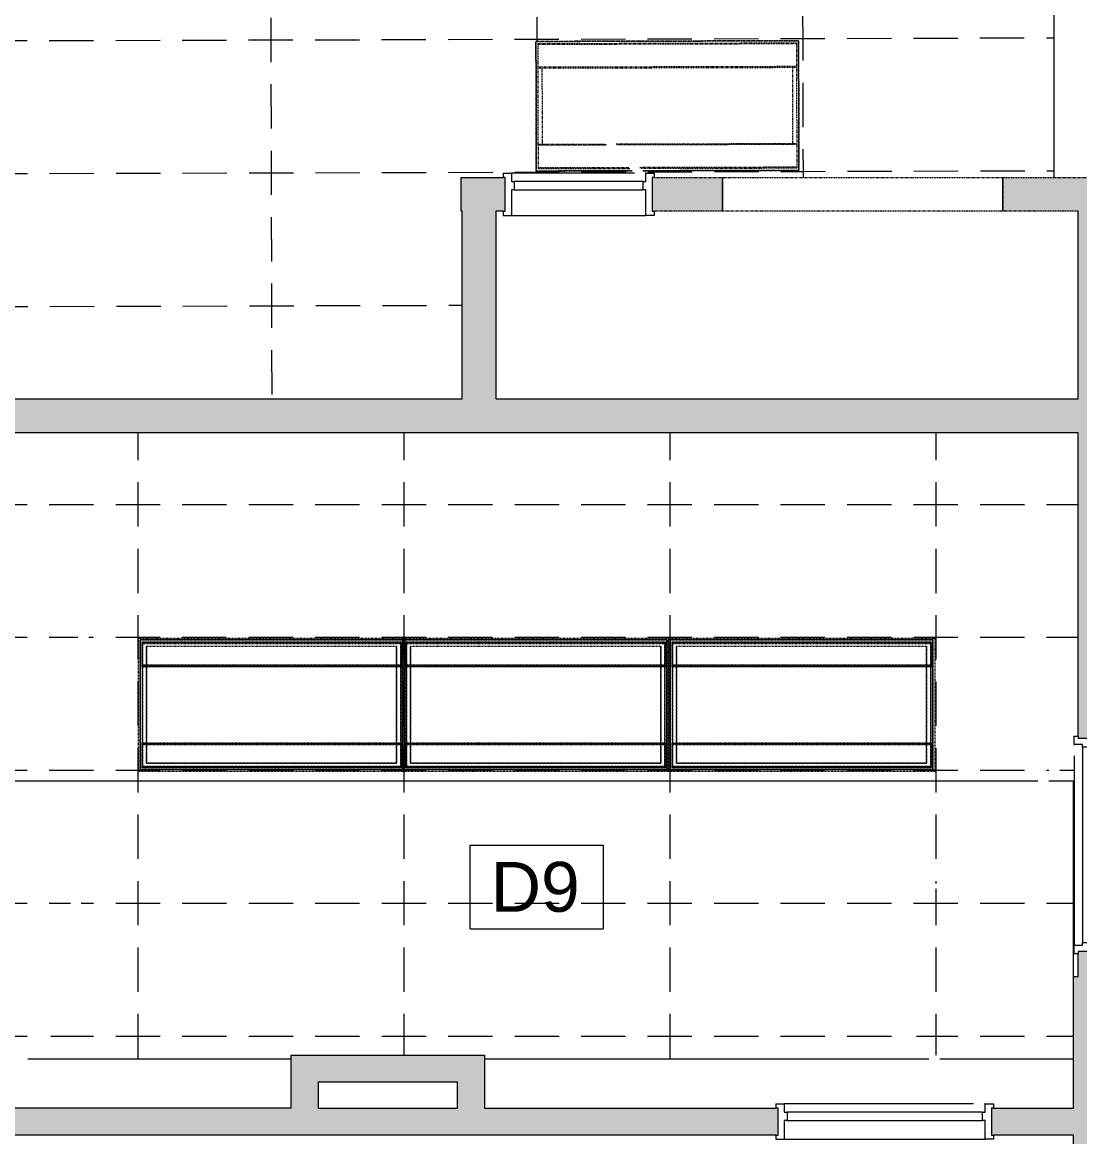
# Model space of a CAD drawing. Header units: inches. Extents: x 741 to 4565, y -315 to 887.
# Drawn here: x 3546.2 to 3737, y -126.1 to 75.1 of the extents above; entities that cross this region are included whole.
import ezdxf

# ---------------------------------------------------------------- set-up
doc = ezdxf.new("R2010")
doc.units = ezdxf.units.IN
doc.header["$MEASUREMENT"] = 0
doc.linetypes.add('Dash 1_16_', pattern=[0.125, 0.0625, -0.0625])
doc.linetypes.add('Demolished', pattern=[0.1875, 0.125, -0.0625])
for name, color, linetype, lineweight in [('A-ANNO-KEYN', 231, 'Continuous', 9), ('A-CLNG', 13, 'Demolished', 9), ('A-CLNG-PATT', 13, 'Demolished', 9), ('A-DETL', 90, 'Continuous', 9), ('A-DETL-MBND', 5, 'Continuous', 13), ('A-DOOR', 31, 'Continuous', 13), ('A-WALL', 113, 'Continuous', 13), ('A-WALL-PATT', 111, 'Continuous', 13), ('E-LITE-EQPM', 33, 'Demolished', 9), ('I-WALL', 2, 'Continuous', 13)]:
    doc.layers.add(name, color=color, linetype=linetype, lineweight=lineweight)
doc.styles.add('Arial', font='arial.ttf', dxfattribs={"height": 9})
pattern_1 = [(0, (3662.997, -59.986), (48, -24), [4, -4, 8, -4, -28]), (0, (3662.997, -59.986), (48, -24), [-20, 8, -4, 8, -4, -4]), (0, (3662.997, -59.986), (48, -24), [-44, 4, 0]), (270, (3662.997, -59.986), (-48, -24), [4, -4, 8, -4, -4]), (270, (3662.997, -59.986), (-48, -24), [-20, 4, 0])]

# ---------------------------------------------------------------- blocks, each defined once
blk = doc.blocks.new('Door - Single - Solid Door 36_ x 84_-7220333-FIRST FLOOR RCP DEMO')
at = {"layer": 'A-DOOR', "lineweight": 9}
for p, q in [((-15.63, 2.35), (-15.63, 3.1)), ((-15.63, 3.1), (-14.13, 3.1)), ((-15.26, 2.35), (-15.63, 2.35)), ((-15.26, -2.53), (-15.26, 2.35)), ((-14.13, 3.1), (-14.13, -0.28)), ((22.12, 3.1), (-14.13, 3.1)), ((22.12, -0.28), (22.12, 3.1)), ((23.62, 3.1), (22.12, 3.1)), ((23.62, 2.35), (23.24, 2.35)), ((23.24, 2.35), (23.24, -2.53)), ((23.62, 2.35), (23.62, 3.1)), ((-14.13, -0.28), (-13.63, -0.28)), ((-13.63, -1.78), (-14.13, -1.78)), ((-14.13, -1.78), (-14.13, -3.28)), ((-13.63, -0.28), (-13.63, -1.78)), ((21.62, -0.28), (-13.63, -0.28)), ((-13.63, -1.78), (21.62, -1.78)), ((21.62, -1.78), (21.62, -0.28)), ((21.62, -0.28), (22.12, -0.28)), ((22.12, -1.78), (21.62, -1.78)), ((22.12, -3.28), (22.12, -1.78)), ((-15.63, -3.28), (-15.63, -2.53)), ((-15.63, -2.53), (-15.26, -2.53)), ((-14.13, -3.28), (-15.63, -3.28)), ((-14.13, -3.28), (-14.01, -3.28)), ((-12.06, -3.28), (22.12, -3.28)), ((23.62, -3.28), (22.12, -3.28)), ((23.24, -2.53), (23.62, -2.53)), ((23.62, -3.28), (23.62, -2.53))]:
    blk.add_line(p, q, dxfattribs=at)
blk = doc.blocks.new('Door - Single - Solid Door 36_ x 84_-7220308-FIRST FLOOR RCP DEMO')
at = {"layer": 'A-DOOR', "lineweight": 9}
for p, q in [((-15.63, 2.97), (-15.63, 3.72)), ((-15.63, 3.72), (-14.13, 3.72)), ((-15.26, 2.97), (-15.63, 2.97)), ((-15.26, -3.15), (-15.26, 2.97)), ((-14.13, 3.72), (-14.13, -0.9)), ((22.12, 3.72), (-14.13, 3.72)), ((22.12, -0.9), (22.12, 3.72)), ((23.62, 3.72), (22.12, 3.72)), ((23.62, 2.97), (23.24, 2.97)), ((23.24, 2.97), (23.24, -3.15)), ((23.62, 2.97), (23.62, 3.72)), ((-14.13, -0.9), (-13.63, -0.9)), ((-13.63, -0.9), (-13.63, -2.4)), ((21.62, -0.9), (-13.63, -0.9)), ((21.62, -2.4), (21.62, -0.9)), ((21.62, -0.9), (22.12, -0.9)), ((-15.63, -3.9), (-15.63, -3.15)), ((-15.63, -3.15), (-15.26, -3.15)), ((-14.13, -3.9), (-15.63, -3.9)), ((-13.63, -2.4), (-14.13, -2.4)), ((-14.13, -2.4), (-14.13, -3.9)), ((-14.13, -3.9), (-14.01, -3.9)), ((-13.63, -2.4), (21.62, -2.4)), ((-12.06, -3.9), (22.12, -3.9)), ((22.12, -2.4), (21.62, -2.4)), ((22.12, -3.9), (22.12, -2.4)), ((23.62, -3.9), (22.12, -3.9)), ((23.24, -3.15), (23.62, -3.15)), ((23.62, -3.9), (23.62, -3.15))]:
    blk.add_line(p, q, dxfattribs=at)
blk = doc.blocks.new('Door - Single - Solid Door 28_ x 84_-7220367-FIRST FLOOR RCP DEMO')
at = {"layer": 'A-DOOR', "lineweight": 9}
for p, q in [((-9.63, 2.97), (-9.63, 3.72)), ((-9.63, 3.72), (-8.13, 3.72)), ((-9.26, 2.97), (-9.63, 2.97)), ((-9.26, -3.15), (-9.26, 2.97)), ((-8.13, 3.72), (-8.13, -0.9)), ((16.12, 3.72), (-8.13, 3.72)), ((16.12, -0.9), (16.12, 3.72)), ((17.62, 3.72), (16.12, 3.72)), ((17.62, 2.97), (17.24, 2.97)), ((17.24, 2.97), (17.24, -3.15)), ((17.62, 2.97), (17.62, 3.72)), ((-8.13, -0.9), (-7.63, -0.9)), ((-7.63, -0.9), (-7.63, -2.4)), ((15.62, -0.9), (-7.63, -0.9)), ((15.62, -2.4), (15.62, -0.9)), ((15.62, -0.9), (16.12, -0.9)), ((-9.63, -3.9), (-9.63, -3.15)), ((-9.63, -3.15), (-9.26, -3.15)), ((-8.13, -3.9), (-9.63, -3.9)), ((-7.63, -2.4), (-8.13, -2.4)), ((-8.13, -2.4), (-8.13, -3.9)), ((-8.13, -3.9), (-8.01, -3.9)), ((-7.63, -2.4), (15.62, -2.4)), ((-6.06, -3.9), (16.12, -3.9)), ((16.12, -2.4), (15.62, -2.4)), ((16.12, -3.9), (16.12, -2.4)), ((17.62, -3.9), (16.12, -3.9)), ((17.24, -3.15), (17.62, -3.15)), ((17.62, -3.9), (17.62, -3.15))]:
    blk.add_line(p, q, dxfattribs=at)
blk = doc.blocks.new('L-Recessed-Axis-Duo - 2 x 4-V11-FIRST FLOOR RCP DEMO')
at = {"layer": 'E-LITE-EQPM', "color": 7}
for p, q in [((-23.7, 11.7), (-23.7, -11.7)), ((23.7, 11.7), (-23.7, 11.7)), ((-23.37, 11.26), (-23.37, 11.27)), ((-23.37, 11.14), (-23.37, 11.26)), ((-23.37, 11.14), (23.38, 11.14)), ((23.32, 11.32), (-23.32, 11.32)), ((-23.32, 11.32), (-23.32, -11.32)), ((23.32, -11.32), (23.32, 11.32)), ((23.38, 11.27), (23.38, 11.26)), ((23.38, 11.26), (23.38, 11.14)), ((23.7, -11.7), (23.7, 11.7)), ((-23.32, 7.03), (23.32, 7.03)), ((-23.32, 7.02), (23.32, 7.02)), ((-23.32, 6.85), (23.32, 6.85)), ((-22.57, 6.86), (-22.57, -6.86)), ((22.57, -6.85), (22.57, 6.86)), ((9.3, -6.85), (-23.32, -6.85)), ((-23.32, -7.02), (9.14, -7.02)), ((-23.32, -7.03), (9.13, -7.03)), ((11.07, -7.03), (23.32, -7.03)), ((11.08, -7.02), (23.32, -7.02)), ((23.32, -6.85), (11.24, -6.85)), ((-23.7, -11.7), (4.47, -11.7)), ((-23.37, -11.26), (-23.37, -11.14)), ((-23.37, -11.14), (5.04, -11.14)), ((-23.37, -11.27), (-23.37, -11.26)), ((-23.32, -11.32), (4.86, -11.32)), ((6.42, -11.7), (23.7, -11.7)), ((6.8, -11.32), (23.32, -11.32)), ((6.98, -11.14), (23.38, -11.14)), ((23.38, -11.14), (23.38, -11.26)), ((23.38, -11.26), (23.38, -11.27))]:
    blk.add_line(p, q, dxfattribs=at)
for points, knots in [([(-23.64, 11.64), (-23.65, 11.65), (-23.65, 11.65), (-23.66, 11.66), (-23.67, 11.67), (-23.68, 11.68), (-23.68, 11.68), (-23.69, 11.69), (-23.69, 11.69), (-23.7, 11.7), (-23.7, 11.7), (-23.7, 11.7), (-23.7, 11.7)], [0, 0, 0, 0, 0.166667, 0.25, 0.333333, 0.416667, 0.5, 0.583333, 0.666667, 0.75, 0.833333, 1, 1, 1, 1]), ([(23.64, 11.64), (23.65, 11.65), (23.65, 11.65), (23.66, 11.66), (23.67, 11.67), (23.68, 11.68), (23.68, 11.68), (23.69, 11.69), (23.69, 11.69), (23.7, 11.7), (23.7, 11.7), (23.7, 11.7), (23.7, 11.7)], [0, 0, 0, 0, 0.166667, 0.25, 0.333333, 0.416667, 0.5, 0.583333, 0.666667, 0.75, 0.833333, 1, 1, 1, 1]), ([(-23.7, -11.7), (-23.7, -11.7), (-23.7, -11.7), (-23.7, -11.7), (-23.69, -11.69), (-23.69, -11.69), (-23.68, -11.68), (-23.68, -11.68), (-23.67, -11.67), (-23.66, -11.66), (-23.65, -11.65), (-23.65, -11.65), (-23.64, -11.64)], [-1, -1, -1, -1, -0.833333, -0.75, -0.666667, -0.583333, -0.5, -0.416667, -0.333333, -0.25, -0.166667, 0, 0, 0, 0]), ([(23.64, -11.64), (23.65, -11.65), (23.65, -11.65), (23.66, -11.66), (23.67, -11.67), (23.68, -11.68), (23.68, -11.68), (23.69, -11.69), (23.69, -11.69), (23.7, -11.7), (23.7, -11.7), (23.7, -11.7), (23.7, -11.7)], [0, 0, 0, 0, 0.166667, 0.25, 0.333333, 0.416667, 0.5, 0.583333, 0.666667, 0.75, 0.833333, 1, 1, 1, 1])]:
    blk.add_open_spline(points, degree=3, knots=knots, dxfattribs=at)
blk = doc.blocks.new('L-Recessed-Axis-Duo - 2 x 4-V18-FIRST FLOOR RCP DEMO')
at = {"layer": 'A-DETL', "linetype": 'Dash 1_16_'}
for p, q in [((-24.03, 12.03), (-24.03, -12.03)), ((24.03, 12.03), (-24.03, 12.03)), ((-23.7, -11.7), (-23.7, 11.7)), ((-23.7, 11.7), (23.7, 11.7)), ((-23.7, 11.7), (-23.7, -11.7)), ((23.7, 11.7), (-23.7, 11.7)), ((-23.7, 11.7), (-23.7, -11.7)), ((23.7, 11.7), (-23.7, 11.7)), ((23.38, 11.38), (-23.37, 11.38)), ((-23.37, 11.32), (-23.37, 11.38)), ((-23.37, 11.38), (-23.37, 11.36)), ((-23.37, 11.36), (-23.37, 11.28)), ((-23.37, 11.26), (-23.37, 11.32)), ((-23.37, 11.25), (-23.37, 11.31)), ((-23.37, 11.31), (-23.37, 11.3)), ((-23.37, 11.2), (-23.37, 11.31)), ((-23.37, 11.31), (-23.37, 11.3)), ((-23.37, 11.31), (23.38, 11.31)), ((-23.37, 11.31), (23.38, 11.31)), ((-23.37, 11.3), (-23.37, 11.23)), ((-23.37, 11.3), (-23.37, 11.19)), ((-23.37, 11.3), (23.38, 11.3)), ((-23.37, 11.3), (23.38, 11.3)), ((-23.37, 11.28), (-23.37, 11.22)), ((-23.37, 11.21), (-23.37, 11.28)), ((-23.37, 11.28), (-23.37, 11.27)), ((-23.37, 11.28), (23.38, 11.28)), ((-23.37, 11.27), (-23.37, 11.2)), ((-23.37, 11.27), (23.38, 11.27)), ((-23.37, 11.2), (-23.37, 11.26)), ((-23.37, 11.26), (-23.37, 11.14)), ((-23.37, 11.14), (-23.37, 11.26)), ((-23.37, 11.26), (23.38, 11.26)), ((-23.37, 11.26), (23.38, 11.26)), ((-23.37, 11.25), (-23.37, 11.21)), ((-23.37, 6.92), (-23.37, 11.25)), ((23.38, 11.25), (-23.37, 11.25)), ((-23.37, 11.25), (23.38, 11.25)), ((-23.37, 11.19), (-23.37, 11.25)), ((-23.37, 11.25), (23.38, 11.25)), ((-23.37, 11.23), (-23.37, 11.2)), ((-23.37, 11.23), (23.38, 11.23)), ((-23.37, 11.22), (-23.37, 11.19)), ((-23.37, 11.21), (-23.37, 11.19)), ((-23.37, 11.21), (23.38, 11.21)), ((-23.37, 11.19), (-23.37, 11.21)), ((-23.37, 11.21), (23.38, 11.21)), ((-23.37, 11.18), (-23.37, 11.2)), ((-23.37, 11.2), (-23.37, 11.14)), ((-23.37, 11.2), (23.38, 11.2)), ((-23.37, 11.2), (23.38, 11.2)), ((-23.37, 11.19), (-23.37, 11.15)), ((-23.37, 11.19), (23.38, 11.19)), ((-23.37, 11.19), (23.38, 11.19)), ((-23.37, 11.15), (-23.37, 11.18)), ((23.38, 11.18), (-23.37, 11.18)), ((-23.37, 11.17), (23.38, 11.17)), ((-23.37, 11.16), (23.38, 11.16)), ((-23.37, 11.15), (-23.37, 11.12)), ((-23.37, 11.15), (23.38, 11.15)), ((-23.37, 11.14), (-23.37, 11.15)), ((-23.37, 11.15), (23.38, 11.15)), ((-23.37, 11.14), (-23.37, 11.06)), ((-23.37, 11.06), (-23.37, 11.14)), ((-23.37, 11.14), (23.38, 11.14)), ((-23.37, 11.14), (23.38, 11.14)), ((-23.37, 11.14), (23.38, 11.14)), ((-23.37, 11.14), (23.38, 11.14)), ((-23.37, 11.12), (-23.37, 7.07)), ((-23.37, 11.12), (23.38, 11.12)), ((-23.37, 11.06), (23.38, 11.06)), ((-23.37, 11.06), (23.38, 11.06)), ((-23.32, -11.32), (-23.32, 11.32)), ((-23.32, 11.32), (23.32, 11.32)), ((23.32, 11.32), (-23.32, 11.32)), ((-23.32, 11.32), (-23.32, -11.32)), ((-22.57, -10.57), (-22.57, 10.57)), ((-22.57, 10.57), (22.57, 10.57)), ((22.57, 10.57), (-22.57, 10.57)), ((-22.57, 10.57), (-22.57, -10.57)), ((22.57, 10.57), (22.57, -10.57)), ((22.57, -10.57), (22.57, 10.57)), ((23.32, 11.32), (23.32, -11.32)), ((23.32, -11.32), (23.32, 11.32)), ((23.38, 11.36), (23.38, 11.38)), ((23.38, 11.38), (23.38, 11.32)), ((23.38, 11.28), (23.38, 11.36)), ((23.38, 11.32), (23.38, 11.26)), ((23.38, 11.3), (23.38, 11.31)), ((23.38, 11.31), (23.38, 11.2)), ((23.38, 11.3), (23.38, 11.31)), ((23.38, 11.31), (23.38, 11.25)), ((23.38, 11.19), (23.38, 11.3)), ((23.38, 11.23), (23.38, 11.3)), ((23.38, 11.27), (23.38, 11.28)), ((23.38, 11.28), (23.38, 11.21)), ((23.38, 11.22), (23.38, 11.28)), ((23.38, 11.2), (23.38, 11.27)), ((23.38, 11.26), (23.38, 11.14)), ((23.38, 11.14), (23.38, 11.26)), ((23.38, 11.26), (23.38, 11.2)), ((23.38, 11.25), (23.38, 6.92)), ((23.38, 11.21), (23.38, 11.25)), ((23.38, 11.25), (23.38, 11.19)), ((23.38, 11.2), (23.38, 11.23)), ((23.38, 11.19), (23.38, 11.22)), ((23.38, 11.19), (23.38, 11.21)), ((23.38, 11.21), (23.38, 11.19)), ((23.38, 11.14), (23.38, 11.2)), ((23.38, 11.2), (23.38, 11.18)), ((23.38, 11.15), (23.38, 11.19)), ((23.38, 11.18), (23.38, 11.15)), ((23.38, 11.12), (23.38, 11.15)), ((23.38, 11.15), (23.38, 11.14)), ((23.38, 11.14), (23.38, 11.06)), ((23.38, 11.06), (23.38, 11.14)), ((23.38, 7.07), (23.38, 11.12)), ((23.7, 11.7), (23.7, -11.7)), ((23.7, -11.7), (23.7, 11.7)), ((23.7, -11.7), (23.7, 11.7)), ((24.03, -12.03), (24.03, 12.03)), ((-23.37, 7.14), (-23.37, 7.15)), ((-23.37, 7.15), (-23.37, 7.07)), ((-23.37, 7.15), (23.38, 7.15)), ((-23.37, 7.06), (-23.37, 7.14)), ((23.38, 7.14), (-23.37, 7.14)), ((23.38, 7.09), (-23.37, 7.09)), ((-23.37, 7.07), (-23.37, 7.04)), ((-23.37, 7.07), (23.38, 7.07)), ((23.38, 7.07), (-23.37, 7.07)), ((-23.37, 7.07), (-23.37, 7.01)), ((-23.37, 7.07), (23.38, 7.07)), ((-23.37, 7.03), (-23.37, 7.06)), ((-23.37, 7.06), (-23.37, 6.95)), ((-23.37, 7.04), (-23.37, 7.06)), ((-23.37, 7.06), (23.38, 7.06)), ((-23.37, 7.04), (-23.37, 7.01)), ((-23.37, 7.04), (23.38, 7.04)), ((-23.37, 7.01), (-23.37, 7.04)), ((-23.37, 7.04), (23.38, 7.04)), ((-23.37, 6.96), (-23.37, 7.03)), ((-23.37, 7.02), (-23.37, 7.03)), ((-23.37, 7.03), (-23.37, 6.91)), ((-23.37, 7.03), (23.38, 7.03)), ((-23.37, 7.03), (23.38, 7.03)), ((-23.37, 6.9), (-23.37, 7.02)), ((-23.37, 7.02), (23.38, 7.02)), ((-23.37, 7.01), (-23.37, 6.98)), ((-23.37, 7.01), (23.38, 7.01)), ((-23.37, 7.01), (-23.37, 6.95)), ((-23.37, 7), (-23.37, 7.01)), ((-23.37, 7.01), (23.38, 7.01)), ((-23.37, 7.01), (23.38, 7.01)), ((-23.37, 6.94), (-23.37, 7)), ((-23.37, 7), (23.38, 7)), ((-23.37, 6.98), (-23.37, 6.95)), ((-23.37, 6.98), (23.38, 6.98)), ((-23.37, 6.95), (-23.37, 6.96)), ((-23.37, 6.95), (-23.37, 6.96)), ((-23.37, 6.96), (-23.37, 6.9)), ((-23.37, 6.96), (23.38, 6.96)), ((-23.37, 6.96), (23.38, 6.96)), ((-23.37, 6.95), (-23.37, 6.92)), ((-23.37, 6.95), (23.38, 6.95)), ((-23.37, 6.95), (23.38, 6.95)), ((-23.37, 6.95), (23.38, 6.95)), ((-23.37, 6.91), (-23.37, 6.94)), ((-23.37, 6.94), (23.38, 6.94)), ((-23.37, 6.92), (23.38, 6.92)), ((-23.37, 6.91), (23.38, 6.91)), ((-23.37, 6.9), (-23.37, 6.85)), ((-23.37, 6.85), (-23.37, 6.9)), ((-23.37, 6.9), (23.38, 6.9)), ((-23.37, 6.85), (23.38, 6.85)), ((23.38, 7.07), (23.38, 7.15)), ((23.38, 7.15), (23.38, 7.14)), ((23.38, 7.14), (23.38, 7.06)), ((23.38, 7.04), (23.38, 7.07)), ((23.38, 7.01), (23.38, 7.07)), ((23.38, 7.06), (23.38, 7.04)), ((23.38, 6.95), (23.38, 7.06)), ((23.38, 7.06), (23.38, 7.03)), ((23.38, 7.01), (23.38, 7.04)), ((23.38, 7.04), (23.38, 7.01)), ((23.38, 6.91), (23.38, 7.03)), ((23.38, 7.03), (23.38, 7.02)), ((23.38, 7.03), (23.38, 6.96)), ((23.38, 7.02), (23.38, 6.9)), ((23.38, 6.98), (23.38, 7.01)), ((23.38, 7.01), (23.38, 7)), ((23.38, 6.95), (23.38, 7.01)), ((23.38, 7), (23.38, 6.94)), ((23.38, 6.95), (23.38, 6.98)), ((23.38, 6.9), (23.38, 6.96)), ((23.38, 6.96), (23.38, 6.95)), ((23.38, 6.96), (23.38, 6.95)), ((23.38, 6.92), (23.38, 6.95)), ((23.38, 6.94), (23.38, 6.91)), ((23.38, 6.9), (23.38, 6.85)), ((23.38, 6.85), (23.38, 6.9)), ((23.38, -6.85), (-23.37, -6.85)), ((-23.37, -6.9), (-23.37, -6.85)), ((-23.37, -6.85), (-23.37, -6.9)), ((-23.37, -7.02), (-23.37, -6.9)), ((-23.37, -6.9), (-23.37, -6.96)), ((-23.37, -6.9), (23.38, -6.9)), ((-23.37, -6.94), (-23.37, -6.91)), ((-23.37, -6.91), (-23.37, -7.03)), ((-23.37, -6.91), (23.38, -6.91)), ((-23.37, -11.25), (-23.37, -6.92)), ((-23.37, -6.92), (-23.37, -6.95)), ((-23.37, -6.92), (23.38, -6.92)), ((-23.37, -7), (-23.37, -6.94)), ((-23.37, -6.94), (23.38, -6.94)), ((-23.37, -6.95), (-23.37, -6.98)), ((-23.37, -6.95), (23.38, -6.95)), ((-23.37, -6.96), (-23.37, -6.95)), ((-23.37, -6.95), (-23.37, -7.06)), ((-23.37, -6.96), (-23.37, -6.95)), ((-23.37, -6.95), (-23.37, -7.01)), ((-23.37, -6.95), (23.38, -6.95)), ((-23.37, -6.95), (23.38, -6.95)), ((-23.37, -7.03), (-23.37, -6.96)), ((-23.37, -6.96), (23.38, -6.96)), ((-23.37, -6.96), (23.38, -6.96)), ((-23.37, -6.98), (-23.37, -7.01)), ((-23.37, -6.98), (23.38, -6.98)), ((-23.37, -7.01), (-23.37, -7)), ((-23.37, -7), (23.38, -7)), ((-23.37, -7.01), (-23.37, -7.04)), ((-23.37, -7.01), (23.38, -7.01)), ((-23.37, -7.04), (-23.37, -7.01)), ((-23.37, -7.01), (-23.37, -7.07)), ((-23.37, -7.01), (23.38, -7.01)), ((-23.37, -7.01), (23.38, -7.01)), ((-23.37, -7.03), (-23.37, -7.02)), ((-23.37, -7.02), (23.38, -7.02)), ((-23.37, -7.06), (-23.37, -7.03)), ((-23.37, -7.03), (23.38, -7.03)), ((-23.37, -7.03), (23.38, -7.03)), ((-23.37, -7.04), (-23.37, -7.07)), ((-23.37, -7.04), (23.38, -7.04)), ((-23.37, -7.06), (-23.37, -7.04)), ((-23.37, -7.04), (23.38, -7.04)), ((-23.37, -7.14), (-23.37, -7.06)), ((-23.37, -7.06), (23.38, -7.06)), ((-23.37, -7.07), (-23.37, -11.12)), ((-23.37, -7.07), (23.38, -7.07)), ((-23.37, -7.07), (23.38, -7.07)), ((-23.37, -7.07), (-23.37, -7.15)), ((-23.37, -7.07), (23.38, -7.07)), ((-23.37, -7.09), (23.38, -7.09)), ((-23.37, -7.15), (-23.37, -7.14)), ((23.38, -7.14), (-23.37, -7.14)), ((-23.37, -7.15), (23.38, -7.15)), ((23.38, -6.9), (23.38, -6.85)), ((23.38, -6.85), (23.38, -6.9)), ((23.38, -6.96), (23.38, -6.9)), ((23.38, -6.9), (23.38, -7.02)), ((23.38, -7.03), (23.38, -6.91)), ((23.38, -6.91), (23.38, -6.94)), ((23.38, -6.95), (23.38, -6.92)), ((23.38, -6.92), (23.38, -11.25)), ((23.38, -6.94), (23.38, -7)), ((23.38, -6.98), (23.38, -6.95)), ((23.38, -7.01), (23.38, -6.95)), ((23.38, -6.95), (23.38, -6.96)), ((23.38, -7.06), (23.38, -6.95)), ((23.38, -6.95), (23.38, -6.96)), ((23.38, -6.96), (23.38, -7.03)), ((23.38, -7.01), (23.38, -6.98)), ((23.38, -7), (23.38, -7.01)), ((23.38, -7.04), (23.38, -7.01)), ((23.38, -7.07), (23.38, -7.01)), ((23.38, -7.01), (23.38, -7.04)), ((23.38, -7.02), (23.38, -7.03)), ((23.38, -7.03), (23.38, -7.06)), ((23.38, -7.07), (23.38, -7.04)), ((23.38, -7.04), (23.38, -7.06)), ((23.38, -7.06), (23.38, -7.14)), ((23.38, -11.12), (23.38, -7.07)), ((23.38, -7.15), (23.38, -7.07)), ((23.38, -7.14), (23.38, -7.15)), ((-24.03, -12.03), (24.03, -12.03)), ((23.7, -11.7), (-23.7, -11.7)), ((-23.7, -11.7), (23.7, -11.7)), ((-23.7, -11.7), (23.7, -11.7)), ((-23.37, -11.14), (-23.37, -11.06)), ((-23.37, -11.06), (-23.37, -11.14)), ((-23.37, -11.06), (23.38, -11.06)), ((-23.37, -11.06), (23.38, -11.06)), ((-23.37, -11.12), (-23.37, -11.15)), ((-23.37, -11.12), (23.38, -11.12)), ((-23.37, -11.15), (-23.37, -11.14)), ((-23.37, -11.14), (-23.37, -11.2)), ((-23.37, -11.26), (-23.37, -11.14)), ((-23.37, -11.14), (-23.37, -11.26)), ((-23.37, -11.14), (23.38, -11.14)), ((-23.37, -11.14), (23.38, -11.14)), ((-23.37, -11.14), (23.38, -11.14)), ((-23.37, -11.14), (23.38, -11.14)), ((-23.37, -11.15), (-23.37, -11.19)), ((-23.37, -11.15), (23.38, -11.15)), ((-23.37, -11.18), (-23.37, -11.15)), ((-23.37, -11.15), (23.38, -11.15)), ((23.38, -11.16), (-23.37, -11.16)), ((23.38, -11.17), (-23.37, -11.17)), ((-23.37, -11.2), (-23.37, -11.18)), ((23.38, -11.18), (-23.37, -11.18)), ((-23.37, -11.19), (-23.37, -11.21)), ((-23.37, -11.19), (23.38, -11.19)), ((23.38, -11.19), (-23.37, -11.19)), ((-23.37, -11.21), (-23.37, -11.19)), ((-23.37, -11.19), (-23.37, -11.3)), ((-23.37, -11.25), (-23.37, -11.19)), ((-23.37, -11.19), (-23.37, -11.22)), ((-23.37, -11.2), (-23.37, -11.27)), ((-23.37, -11.31), (-23.37, -11.2)), ((-23.37, -11.2), (-23.37, -11.23)), ((-23.37, -11.26), (-23.37, -11.2)), ((-23.37, -11.2), (23.38, -11.2)), ((-23.37, -11.2), (23.38, -11.2)), ((-23.37, -11.21), (-23.37, -11.25)), ((-23.37, -11.21), (23.38, -11.21)), ((-23.37, -11.28), (-23.37, -11.21)), ((-23.37, -11.21), (23.38, -11.21)), ((-23.37, -11.22), (-23.37, -11.28)), ((-23.37, -11.23), (-23.37, -11.3)), ((-23.37, -11.23), (23.38, -11.23)), ((23.38, -11.25), (-23.37, -11.25)), ((-23.37, -11.25), (23.38, -11.25)), ((-23.37, -11.31), (-23.37, -11.25)), ((-23.37, -11.25), (23.38, -11.25)), ((-23.37, -11.32), (-23.37, -11.26)), ((-23.37, -11.26), (23.38, -11.26)), ((-23.37, -11.26), (23.38, -11.26)), ((-23.37, -11.27), (-23.37, -11.28)), ((-23.37, -11.27), (23.38, -11.27)), ((-23.37, -11.28), (-23.37, -11.36)), ((-23.37, -11.28), (23.38, -11.28)), ((-23.37, -11.3), (-23.37, -11.31)), ((-23.37, -11.3), (-23.37, -11.31)), ((-23.37, -11.3), (23.38, -11.3)), ((-23.37, -11.3), (23.38, -11.3)), ((-23.37, -11.31), (23.38, -11.31)), ((-23.37, -11.31), (23.38, -11.31)), ((-23.37, -11.38), (-23.37, -11.32)), ((-23.37, -11.36), (-23.37, -11.38)), ((-23.37, -11.38), (23.38, -11.38)), ((-23.32, -11.32), (23.32, -11.32)), ((-23.32, -11.32), (23.32, -11.32)), ((-22.57, -10.57), (22.57, -10.57)), ((-22.57, -10.57), (22.57, -10.57)), ((23.38, -11.14), (23.38, -11.06)), ((23.38, -11.06), (23.38, -11.14)), ((23.38, -11.15), (23.38, -11.12)), ((23.38, -11.26), (23.38, -11.14)), ((23.38, -11.14), (23.38, -11.26)), ((23.38, -11.2), (23.38, -11.14)), ((23.38, -11.14), (23.38, -11.15)), ((23.38, -11.19), (23.38, -11.15)), ((23.38, -11.15), (23.38, -11.18)), ((23.38, -11.18), (23.38, -11.2)), ((23.38, -11.21), (23.38, -11.19)), ((23.38, -11.22), (23.38, -11.19)), ((23.38, -11.19), (23.38, -11.25)), ((23.38, -11.3), (23.38, -11.19)), ((23.38, -11.19), (23.38, -11.21)), ((23.38, -11.2), (23.38, -11.26)), ((23.38, -11.23), (23.38, -11.2)), ((23.38, -11.2), (23.38, -11.31)), ((23.38, -11.27), (23.38, -11.2)), ((23.38, -11.25), (23.38, -11.21)), ((23.38, -11.21), (23.38, -11.28)), ((23.38, -11.28), (23.38, -11.22)), ((23.38, -11.3), (23.38, -11.23)), ((23.38, -11.25), (23.38, -11.31)), ((23.38, -11.26), (23.38, -11.32)), ((23.38, -11.28), (23.38, -11.27)), ((23.38, -11.36), (23.38, -11.28)), ((23.38, -11.31), (23.38, -11.3)), ((23.38, -11.31), (23.38, -11.3)), ((23.38, -11.32), (23.38, -11.38)), ((23.38, -11.38), (23.38, -11.36))]:
    blk.add_line(p, q, dxfattribs=at)
for points, knots in [([(-23.97, 11.97), (-23.98, 11.98), (-23.98, 11.98), (-23.99, 11.99), (-24, 12), (-24.01, 12.01), (-24.01, 12.01), (-24.02, 12.02), (-24.02, 12.02), (-24.03, 12.03), (-24.03, 12.03), (-24.03, 12.03), (-24.03, 12.03)], [0, 0, 0, 0, 0.166667, 0.25, 0.333333, 0.416667, 0.5, 0.583333, 0.666667, 0.75, 0.833333, 1, 1, 1, 1]), ([(-24.03, 12.03), (-24.03, 12.03), (-24.03, 12.03), (-24.03, 12.03), (-24.02, 12.02), (-24.02, 12.02), (-24.01, 12.01), (-24.01, 12.01), (-24, 12), (-23.99, 11.99), (-23.98, 11.98), (-23.98, 11.98), (-23.97, 11.97)], [0, 0, 0, 0, 0.166667, 0.25, 0.333333, 0.416667, 0.5, 0.583333, 0.666667, 0.75, 0.833333, 1, 1, 1, 1]), ([(-24, 12), (-24, 12), (-24, 12), (-24, 12), (-23.99, 11.99), (-23.99, 11.99), (-23.98, 11.98), (-23.98, 11.98), (-23.97, 11.97), (-23.97, 11.97)], [0, 0, 0, 0, 0.166667, 0.333333, 0.458333, 0.583333, 0.708333, 0.833333, 1, 1, 1, 1]), ([(-23.73, 11.73), (-23.73, 11.73), (-23.72, 11.72), (-23.71, 11.71), (-23.7, 11.7), (-23.69, 11.69), (-23.69, 11.69), (-23.68, 11.68), (-23.68, 11.68), (-23.67, 11.67), (-23.67, 11.67), (-23.67, 11.67), (-23.67, 11.67)], [0, 0, 0, 0, 0.166667, 0.25, 0.333333, 0.416667, 0.5, 0.583333, 0.666667, 0.75, 0.833333, 1, 1, 1, 1]), ([(-23.7, 11.7), (-23.7, 11.7), (-23.7, 11.7), (-23.7, 11.7), (-23.71, 11.71), (-23.71, 11.71), (-23.72, 11.72), (-23.72, 11.72), (-23.73, 11.73), (-23.73, 11.73)], [0, 0, 0, 0, 0.166667, 0.333333, 0.458333, 0.583333, 0.708333, 0.833333, 1, 1, 1, 1]), ([(-23.64, 11.64), (-23.65, 11.65), (-23.65, 11.65), (-23.66, 11.66), (-23.67, 11.67), (-23.68, 11.68), (-23.68, 11.68), (-23.69, 11.69), (-23.69, 11.69), (-23.7, 11.7), (-23.7, 11.7), (-23.7, 11.7), (-23.7, 11.7)], [0, 0, 0, 0, 0.166667, 0.25, 0.333333, 0.416667, 0.5, 0.583333, 0.666667, 0.75, 0.833333, 1, 1, 1, 1]), ([(-23.67, 11.67), (-23.67, 11.67), (-23.67, 11.67), (-23.67, 11.67), (-23.66, 11.66), (-23.66, 11.66), (-23.65, 11.65), (-23.65, 11.65), (-23.64, 11.64), (-23.64, 11.64)], [0, 0, 0, 0, 0.166667, 0.333333, 0.458333, 0.583333, 0.708333, 0.833333, 1, 1, 1, 1]), ([(23.64, 11.64), (23.65, 11.65), (23.65, 11.65), (23.66, 11.66), (23.67, 11.67), (23.68, 11.68), (23.68, 11.68), (23.69, 11.69), (23.69, 11.69), (23.7, 11.7), (23.7, 11.7), (23.7, 11.7), (23.7, 11.7)], [0, 0, 0, 0, 0.166667, 0.25, 0.333333, 0.416667, 0.5, 0.583333, 0.666667, 0.75, 0.833333, 1, 1, 1, 1]), ([(23.67, 11.67), (23.67, 11.67), (23.67, 11.67), (23.67, 11.67), (23.66, 11.66), (23.66, 11.66), (23.65, 11.65), (23.65, 11.65), (23.64, 11.64), (23.64, 11.64)], [0, 0, 0, 0, 0.166667, 0.333333, 0.458333, 0.583333, 0.708333, 0.833333, 1, 1, 1, 1]), ([(23.73, 11.73), (23.73, 11.73), (23.72, 11.72), (23.71, 11.71), (23.7, 11.7), (23.69, 11.69), (23.69, 11.69), (23.68, 11.68), (23.68, 11.68), (23.67, 11.67), (23.67, 11.67), (23.67, 11.67), (23.67, 11.67)], [0, 0, 0, 0, 0.166667, 0.25, 0.333333, 0.416667, 0.5, 0.583333, 0.666667, 0.75, 0.833333, 1, 1, 1, 1]), ([(23.7, 11.7), (23.7, 11.7), (23.7, 11.7), (23.7, 11.7), (23.71, 11.71), (23.71, 11.71), (23.72, 11.72), (23.72, 11.72), (23.73, 11.73), (23.73, 11.73)], [0, 0, 0, 0, 0.166667, 0.333333, 0.458333, 0.583333, 0.708333, 0.833333, 1, 1, 1, 1]), ([(23.97, 11.97), (23.98, 11.98), (23.98, 11.98), (23.99, 11.99), (24, 12), (24.01, 12.01), (24.01, 12.01), (24.02, 12.02), (24.02, 12.02), (24.03, 12.03), (24.03, 12.03), (24.03, 12.03), (24.03, 12.03)], [0, 0, 0, 0, 0.166667, 0.25, 0.333333, 0.416667, 0.5, 0.583333, 0.666667, 0.75, 0.833333, 1, 1, 1, 1]), ([(24.03, 12.03), (24.03, 12.03), (24.03, 12.03), (24.03, 12.03), (24.02, 12.02), (24.02, 12.02), (24.01, 12.01), (24.01, 12.01), (24, 12), (23.99, 11.99), (23.98, 11.98), (23.98, 11.98), (23.97, 11.97)], [0, 0, 0, 0, 0.166667, 0.25, 0.333333, 0.416667, 0.5, 0.583333, 0.666667, 0.75, 0.833333, 1, 1, 1, 1]), ([(24, 12), (24, 12), (24, 12), (24, 12), (23.99, 11.99), (23.99, 11.99), (23.98, 11.98), (23.98, 11.98), (23.97, 11.97), (23.97, 11.97)], [0, 0, 0, 0, 0.166667, 0.333333, 0.458333, 0.583333, 0.708333, 0.833333, 1, 1, 1, 1]), ([(-24.03, -12.03), (-24.03, -12.03), (-24.03, -12.03), (-24.03, -12.03), (-24.02, -12.02), (-24.02, -12.02), (-24.01, -12.01), (-24.01, -12.01), (-24, -12), (-23.99, -11.99), (-23.98, -11.98), (-23.98, -11.98), (-23.97, -11.97)], [-1, -1, -1, -1, -0.833333, -0.75, -0.666667, -0.583333, -0.5, -0.416667, -0.333333, -0.25, -0.166667, 0, 0, 0, 0]), ([(-23.97, -11.97), (-23.98, -11.98), (-23.98, -11.98), (-23.99, -11.99), (-24, -12), (-24.01, -12.01), (-24.01, -12.01), (-24.02, -12.02), (-24.02, -12.02), (-24.03, -12.03), (-24.03, -12.03), (-24.03, -12.03), (-24.03, -12.03)], [-1, -1, -1, -1, -0.833333, -0.75, -0.666667, -0.583333, -0.5, -0.416667, -0.333333, -0.25, -0.166667, 0, 0, 0, 0]), ([(-23.97, -11.97), (-23.98, -11.98), (-23.98, -11.98), (-23.99, -11.99), (-23.99, -11.99), (-24, -12), (-24, -12), (-24, -12), (-24, -12)], [-1, -1, -1, -1, -0.75, -0.583333, -0.458333, -0.333333, -0.166667, 0, 0, 0, 0]), ([(-23.67, -11.67), (-23.67, -11.67), (-23.67, -11.67), (-23.67, -11.67), (-23.68, -11.68), (-23.68, -11.68), (-23.69, -11.69), (-23.69, -11.69), (-23.7, -11.7), (-23.71, -11.71), (-23.72, -11.72), (-23.73, -11.73), (-23.73, -11.73)], [-1, -1, -1, -1, -0.833333, -0.75, -0.666667, -0.583333, -0.5, -0.416667, -0.333333, -0.25, -0.166667, 0, 0, 0, 0]), ([(-23.73, -11.73), (-23.73, -11.73), (-23.72, -11.72), (-23.71, -11.71), (-23.71, -11.71), (-23.7, -11.7), (-23.7, -11.7), (-23.7, -11.7), (-23.7, -11.7)], [-1, -1, -1, -1, -0.75, -0.583333, -0.458333, -0.333333, -0.166667, 0, 0, 0, 0]), ([(-23.7, -11.7), (-23.7, -11.7), (-23.7, -11.7), (-23.7, -11.7), (-23.69, -11.69), (-23.69, -11.69), (-23.68, -11.68), (-23.68, -11.68), (-23.67, -11.67), (-23.66, -11.66), (-23.65, -11.65), (-23.65, -11.65), (-23.64, -11.64)], [-1, -1, -1, -1, -0.833333, -0.75, -0.666667, -0.583333, -0.5, -0.416667, -0.333333, -0.25, -0.166667, 0, 0, 0, 0]), ([(-23.64, -11.64), (-23.65, -11.65), (-23.65, -11.65), (-23.66, -11.66), (-23.66, -11.66), (-23.67, -11.67), (-23.67, -11.67), (-23.67, -11.67), (-23.67, -11.67)], [-1, -1, -1, -1, -0.75, -0.583333, -0.458333, -0.333333, -0.166667, 0, 0, 0, 0]), ([(23.67, -11.67), (23.67, -11.67), (23.67, -11.67), (23.67, -11.67), (23.66, -11.66), (23.66, -11.66), (23.65, -11.65), (23.65, -11.65), (23.64, -11.64), (23.64, -11.64)], [0, 0, 0, 0, 0.166667, 0.333333, 0.458333, 0.583333, 0.708333, 0.833333, 1, 1, 1, 1]), ([(23.64, -11.64), (23.65, -11.65), (23.65, -11.65), (23.66, -11.66), (23.67, -11.67), (23.68, -11.68), (23.68, -11.68), (23.69, -11.69), (23.69, -11.69), (23.7, -11.7), (23.7, -11.7), (23.7, -11.7), (23.7, -11.7)], [0, 0, 0, 0, 0.166667, 0.25, 0.333333, 0.416667, 0.5, 0.583333, 0.666667, 0.75, 0.833333, 1, 1, 1, 1]), ([(23.73, -11.73), (23.73, -11.73), (23.72, -11.72), (23.71, -11.71), (23.7, -11.7), (23.69, -11.69), (23.69, -11.69), (23.68, -11.68), (23.68, -11.68), (23.67, -11.67), (23.67, -11.67), (23.67, -11.67), (23.67, -11.67)], [0, 0, 0, 0, 0.166667, 0.25, 0.333333, 0.416667, 0.5, 0.583333, 0.666667, 0.75, 0.833333, 1, 1, 1, 1]), ([(23.7, -11.7), (23.7, -11.7), (23.7, -11.7), (23.7, -11.7), (23.71, -11.71), (23.71, -11.71), (23.72, -11.72), (23.72, -11.72), (23.73, -11.73), (23.73, -11.73)], [0, 0, 0, 0, 0.166667, 0.333333, 0.458333, 0.583333, 0.708333, 0.833333, 1, 1, 1, 1]), ([(24, -12), (24, -12), (24, -12), (24, -12), (23.99, -11.99), (23.99, -11.99), (23.98, -11.98), (23.98, -11.98), (23.97, -11.97), (23.97, -11.97)], [0, 0, 0, 0, 0.166667, 0.333333, 0.458333, 0.583333, 0.708333, 0.833333, 1, 1, 1, 1]), ([(23.97, -11.97), (23.98, -11.98), (23.98, -11.98), (23.99, -11.99), (24, -12), (24.01, -12.01), (24.01, -12.01), (24.02, -12.02), (24.02, -12.02), (24.03, -12.03), (24.03, -12.03), (24.03, -12.03), (24.03, -12.03)], [0, 0, 0, 0, 0.166667, 0.25, 0.333333, 0.416667, 0.5, 0.583333, 0.666667, 0.75, 0.833333, 1, 1, 1, 1]), ([(24.03, -12.03), (24.03, -12.03), (24.03, -12.03), (24.03, -12.03), (24.02, -12.02), (24.02, -12.02), (24.01, -12.01), (24.01, -12.01), (24, -12), (23.99, -11.99), (23.98, -11.98), (23.98, -11.98), (23.97, -11.97)], [0, 0, 0, 0, 0.166667, 0.25, 0.333333, 0.416667, 0.5, 0.583333, 0.666667, 0.75, 0.833333, 1, 1, 1, 1])]:
    blk.add_open_spline(points, degree=3, knots=knots, dxfattribs=at)
for points in [[(-23.97, 11.97), (-23.97, 11.97), (-23.98, 11.98), (-23.99, 11.99), (-23.99, 11.99), (-24, 12), (-24, 12), (-24, 12), (-24, 12)], [(23.97, 11.97), (23.97, 11.97), (23.98, 11.98), (23.99, 11.99), (23.99, 11.99), (24, 12), (24, 12), (24, 12), (24, 12)], [(-24, -12), (-24, -12), (-24, -12), (-24, -12), (-23.99, -11.99), (-23.99, -11.99), (-23.98, -11.98), (-23.97, -11.97), (-23.97, -11.97)], [(23.97, -11.97), (23.97, -11.97), (23.98, -11.98), (23.99, -11.99), (23.99, -11.99), (24, -12), (24, -12), (24, -12), (24, -12)]]:
    blk.add_open_spline(points, degree=3, dxfattribs=at)
blk = doc.blocks.new('Keynote Tag - Keynote Number - Boxed-135510-FIRST FLOOR RCP DEMO')
at = {"layer": 'A-ANNO-KEYN'}
for p, q in [((-0.125, -0.0792), (-0.125, 0.0781)), ((-0.125, 0.0781), (0.125, 0.0781)), ((0.125, 0.0781), (0.125, -0.0792)), ((-0.125, -0.0792), (0.125, -0.0792))]:
    blk.add_line(p, q, dxfattribs=at)

msp = doc.modelspace()

# ---------------------------------------------------------------- hatches: boundary and pattern name
at = {"layer": 'A-CLNG-PATT', "lineweight": 13}
h = msp.add_hatch(dxfattribs=at)
h.set_pattern_fill('FP_7', color=10, style=0, pattern_type=2)
h.set_pattern_definition([(0.156, (3447.045, 47.486), (48.0652, -23.8692), [4, -4, 8, -4, -28]), (0.156, (3447.045, 47.486), (48.0652, -23.8692), [-20, 8, -4, 8, -4, -4]), (0.156, (3447.045, 47.486), (48.0652, -23.8692), [-44, 4, 0]), (270.156, (3447.045, 47.486), (-47.9345, -24.1306), [4, -4, 8, -4, -4]), (270.156, (3447.045, 47.486), (-47.9345, -24.1306), [-20, 4, 0])])
h.paths.add_polyline_path([(3421.09, 6.07), (3421.09, 7.08), (3625.53, 7.1), (3625.53, 40.97), (3625.37, 40.97), (3625.37, 47.1), (3632.96, 47.1), (3632.96, 47.85), (3656.64, 47.85), (3656.21, 48.28), (3638.93, 48.23), (3638.87, 71.64), (3686.27, 71.76), (3686.33, 48.36), (3658.16, 48.27), (3658.59, 47.85), (3660.21, 47.82), (3660.21, 47.1), (3732.37, 47.1), (3732.37, 105.19), (3732.28, 105.19), (3732.28, 111.45), (3209.72, 111.45), (3209.75, 39.2), (3217.76, 39.2), (3217.76, 39.95), (3219.39, 39.95), (3236.36, 56.92), (3237.33, 55.95), (3221.33, 39.95), (3245.01, 39.95), (3245.01, 39.2), (3301.94, 39.2), (3301.94, 6.07), (3372.49, 6.07)], flags=0)
h.paths.add_polyline_path([(3255.03, 47.19), (3254.96, 70.59), (3302.37, 70.72), (3302.43, 47.32), (3258.22, 47.19)], flags=0)
h.paths.add_polyline_path([(3447.4, 47.71), (3447.34, 71.11), (3494.74, 71.24), (3494.8, 47.84), (3452.48, 47.72)], flags=0)
at = {"layer": 'A-DETL-MBND', "lineweight": 9}
h = msp.add_hatch(dxfattribs=at)
h.set_pattern_fill('FP_10', color=256, style=0, pattern_type=2)
h.set_pattern_definition(pattern_1)
h.paths.add_polyline_path([(3736.76, -97.19), (3736.76, -93.04), (3736.01, -93.04), (3736.01, -57.36), (3731.42, -61.94), (3735.88, -61.94), (3735.88, -97.19), (3736.61, -97.19)], flags=0)
h.paths.add_polyline_path([(3715.3, -61.94), (3729.47, -61.94), (3736.01, -55.41), (3736.01, -53.79), (3736.76, -53.79), (3736.76, 0.97), (3541.24, 0.97), (3541.24, -2.36), (3541.99, -2.36), (3541.99, -3.99), (3558.96, -20.96), (3557.99, -21.93), (3541.99, -5.93), (3541.99, -50.16), (3557.99, -34.16), (3558.96, -35.14), (3541.99, -52.11), (3541.99, -53.74), (3541.24, -53.74), (3541.24, -61.94), (3703.87, -61.94)], flags=0)
h.paths.add_polyline_path([(3614.6, -59.83), (3567.45, -59.83), (3567.45, -36.42), (3614.85, -36.42), (3614.85, -59.83)], flags=0)
h.paths.add_polyline_path([(3615.12, -59.83), (3615.12, -36.42), (3662.52, -36.42), (3662.52, -59.83), (3615.31, -59.83)], flags=0)
h.paths.add_polyline_path([(3692.44, -59.83), (3663.12, -59.83), (3663.12, -36.42), (3710.52, -36.42), (3710.52, -59.83), (3703.87, -59.83)], flags=0)
h = msp.add_hatch(dxfattribs=at)
h.set_pattern_fill('FP_10', color=256, style=0, pattern_type=2)
h.set_pattern_definition(pattern_1)
h.paths.add_polyline_path([(3711.76, -112.13), (3735.88, -112.13), (3735.88, -61.94), (3731.42, -61.94), (3711.52, -81.84), (3710.55, -80.87), (3729.47, -61.94), (3541.24, -61.94), (3541.24, -67.53), (3541.99, -67.53), (3541.99, -69.16), (3558.96, -86.13), (3557.99, -87.1), (3541.99, -71.1), (3541.99, -112.13), (3545.19, -112.13), (3557.99, -99.33), (3558.96, -100.3), (3547.13, -112.13), (3594.71, -112.13), (3594.71, -111.42), (3629.59, -111.42), (3629.59, -112.13), (3709.81, -112.13), (3693.39, -95.71), (3694.36, -94.74), (3706.31, -106.68)], flags=0)
h.paths.add_polyline_path([(3618.17, -54.98), (3661.39, -54.98), (3661.39, -41.27), (3616.25, -41.27), (3616.25, -54.98)], flags=0)
h.paths.add_polyline_path([(3612.45, -54.98), (3613.72, -54.98), (3613.72, -41.27), (3568.58, -41.27), (3568.58, -54.98), (3601.03, -54.98)], flags=0)
h.paths.add_polyline_path([(3692.44, -54.98), (3709.39, -54.98), (3709.39, -41.27), (3664.25, -41.27), (3664.25, -54.98), (3681.02, -54.98)], flags=0)
at = {"layer": 'A-WALL-PATT', "lineweight": 9}
h = msp.add_hatch(color=7, dxfattribs=at)
h.paths.add_polyline_path([(3742.88, 40.97), (3742.88, 47.1), (3723.15, 47.1), (3723.15, 40.97), (3738.15, 40.97)], flags=0)
h.paths.add_polyline_path([(3672.53, 40.97), (3672.53, 47.1), (3659.84, 47.1), (3659.84, 40.97), (3669.59, 40.97)], flags=0)
h.paths.add_polyline_path([(3625.53, 40.97), (3633.34, 40.97), (3633.34, 47.1), (3625.37, 47.1), (3625.37, 40.97)], flags=0)
for points in [[(3631.65, 7.1), (3631.65, 40.97), (3625.53, 40.97), (3625.53, 7.1)], [(3736.76, 0.97), (3736.76, 7.1), (3521.69, 7.1), (3521.69, 0.97), (3692.44, 0.97)], [(3738.15, -301.48), (3749.76, -301.48), (3749.76, -97.19), (3735.88, -97.19), (3735.88, -301.48)], [(3594.71, -120.94), (3599.59, -120.94), (3599.59, -111.42), (3594.71, -111.42)], [(3624.71, -116.29), (3624.71, -111.42), (3599.59, -111.42), (3599.59, -116.29)], [(3624.71, -120.94), (3629.59, -120.94), (3629.59, -111.42), (3624.71, -111.42), (3624.71, -116.29)]]:
    msp.add_hatch(color=7, dxfattribs=at).paths.add_polyline_path(points, flags=0)
h = msp.add_hatch(color=7, dxfattribs=at)
h.paths.add_polyline_path([(3738.15, -97.19), (3742.88, -97.19), (3742.88, -92.66), (3736.76, -92.66), (3736.76, -97.19)], flags=0)
h.paths.add_polyline_path([(3742.88, -54.16), (3742.88, 40.97), (3736.76, 40.97), (3736.76, -54.16), (3739.01, -54.16)], flags=0)
h = msp.add_hatch(color=7, dxfattribs=at)
h.paths.add_polyline_path([(3735.88, -125.82), (3735.88, -120.94), (3721.07, -120.94), (3721.07, -125.82), (3721.44, -125.82)], flags=0)
h.paths.add_polyline_path([(3682.19, -125.82), (3682.57, -125.82), (3682.57, -120.94), (3535.11, -120.94), (3535.11, -125.82), (3646.74, -125.82)], flags=0)

# ---------------------------------------------------------------- linework, layer by layer
at = {"layer": 'A-CLNG', "color": 7}
for p, q in [((3686.27, 71.76), (3638.87, 71.64)), ((3638.87, 71.64), (3638.93, 48.23)), ((3686.33, 48.36), (3686.27, 71.76)), ((3658.16, 48.29), (3686.33, 48.36)), ((3638.93, 48.23), (3656.21, 48.28))]:
    msp.add_line(p, q, dxfattribs=at)
at = {"layer": 'A-DETL-MBND', "lineweight": 9}
for p, q in [((3614.85, -36.42), (3567.45, -36.42)), ((3567.45, -36.42), (3567.45, -59.83)), ((3614.85, -59.83), (3614.85, -36.42)), ((3662.52, -36.42), (3615.12, -36.42)), ((3615.12, -36.42), (3615.12, -59.83)), ((3662.52, -59.83), (3662.52, -36.42)), ((3710.52, -36.42), (3663.12, -36.42)), ((3663.12, -36.42), (3663.12, -59.83)), ((3710.52, -59.83), (3710.52, -36.42)), ((3567.45, -59.83), (3614.85, -59.83)), ((3615.12, -59.83), (3662.52, -59.83)), ((3663.12, -59.83), (3710.52, -59.83)), ((3729.47, -61.94), (3541.24, -61.94)), ((3735.88, -61.94), (3731.42, -61.94)), ((3735.88, -97.19), (3735.88, -61.94)), ((3594.71, -112.13), (3547.13, -112.13)), ((3709.81, -112.13), (3629.59, -112.13)), ((3735.88, -112.13), (3711.76, -112.13))]:
    msp.add_line(p, q, dxfattribs=at)
at = {"layer": 'A-WALL', "color": 8, "lineweight": 20}
for p, q in [((3735.88, -120.94), (3735.88, -97.19)), ((3735.88, -97.19), (3736.76, -97.19)), ((3735.88, -200.73), (3735.88, -125.82))]:
    msp.add_line(p, q, dxfattribs=at)
at = {"layer": 'I-WALL', "lineweight": 9}
for p, q in [((3732.37, 105.19), (3732.37, 47.1)), ((3672.53, 47.1), (3672.53, 40.97)), ((3723.15, 40.97), (3723.15, 47.1))]:
    msp.add_line(p, q, dxfattribs=at)
at = {"layer": 'I-WALL', "color": 8, "lineweight": 20}
for p, q in [((3625.37, 40.97), (3625.37, 47.1)), ((3625.37, 47.1), (3632.96, 47.1)), ((3625.53, 40.97), (3625.37, 40.97)), ((3625.53, 7.1), (3625.53, 40.97)), ((3631.65, 40.97), (3631.65, 7.1)), ((3632.96, 40.97), (3631.65, 40.97)), ((3736.76, 7.1), (3736.76, 40.97)), ((3515.57, 7.1), (3625.53, 7.1)), ((3631.65, 7.1), (3736.76, 7.1)), ((3736.76, 0.97), (3541.24, 0.97)), ((3736.76, -53.79), (3736.76, 0.97)), ((3736.76, -97.19), (3736.76, -93.04)), ((3594.71, -120.94), (3594.71, -111.42)), ((3594.71, -111.42), (3629.59, -111.42)), ((3629.59, -111.42), (3629.59, -120.94)), ((3599.59, -116.29), (3599.59, -120.94)), ((3624.71, -116.29), (3599.59, -116.29)), ((3624.71, -120.94), (3624.71, -116.29)), ((3594.71, -120.94), (3535.11, -120.94)), ((3599.59, -120.94), (3624.71, -120.94)), ((3629.59, -120.94), (3682.19, -120.94)), ((3721.44, -120.94), (3735.88, -120.94)), ((3682.19, -125.82), (3535.11, -125.82)), ((3735.88, -125.82), (3721.44, -125.82))]:
    msp.add_line(p, q, dxfattribs=at)
at = {"layer": 'I-WALL', "color": 250, "linetype": 'Demolished', "lineweight": 20}
for p, q in [((3660.21, 47.1), (3742.88, 47.1)), ((3736.76, 40.97), (3660.21, 40.97))]:
    msp.add_line(p, q, dxfattribs=at)
at = {"layer": 'I-WALL', "color": 7, "linetype": 'Demolished', "lineweight": 9}
for p, q in [((3672.53, 40.97), (3672.53, 47.1)), ((3723.15, 47.1), (3723.15, 40.97))]:
    msp.add_line(p, q, dxfattribs=at)

# ---------------------------------------------------------------- block references
at = {"layer": 'A-ANNO-KEYN', "xscale": 95.99999999999994, "yscale": 95.99999999999994, "zscale": 95.99999999999994}
msp.add_blockref('Keynote Tag - Keynote Number - Boxed-135510-FIRST FLOOR RCP DEMO', (3639, -80.96), dxfattribs=at)
at = {"layer": 'A-DOOR'}
for name, p, rotation in [('Door - Single - Solid Door 28_ x 84_-7220367-FIRST FLOOR RCP DEMO', (3650.58, 43.94), 180), ('Door - Single - Solid Door 36_ x 84_-7220308-FIRST FLOOR RCP DEMO', (3739.91, -69.42), 269.9999999999999), ('Door - Single - Solid Door 36_ x 84_-7220333-FIRST FLOOR RCP DEMO', (3705.81, -123.47), 180)]:
    msp.add_blockref(name, p, dxfattribs=dict(at, rotation=rotation))
at = {"layer": 'E-LITE-EQPM', "color": 7, "extrusion": (0, 0, -1), "rotation": 359.8437660762409}
msp.add_blockref('L-Recessed-Axis-Duo - 2 x 4-V11-FIRST FLOOR RCP DEMO', (-3662.6, 60), dxfattribs=at)
at = {"layer": 'E-LITE-EQPM', "linetype": 'Dash 1_16_', "extrusion": (0, 0, -1), "rotation": 180}
for p in [(-3591.15, -48.13), (-3638.82, -48.13), (-3686.82, -48.13)]:
    msp.add_blockref('L-Recessed-Axis-Duo - 2 x 4-V18-FIRST FLOOR RCP DEMO', p, dxfattribs=at)

# ---------------------------------------------------------------- texts
at = {"layer": 'A-ANNO-KEYN', "insert": (3630.71, -76.5), "char_height": 9, "width": 19.695, "attachment_point": 1, "style": 'Arial'}
msp.add_mtext('D9', dxfattribs=at)

doc.saveas('drawing.dxf')
